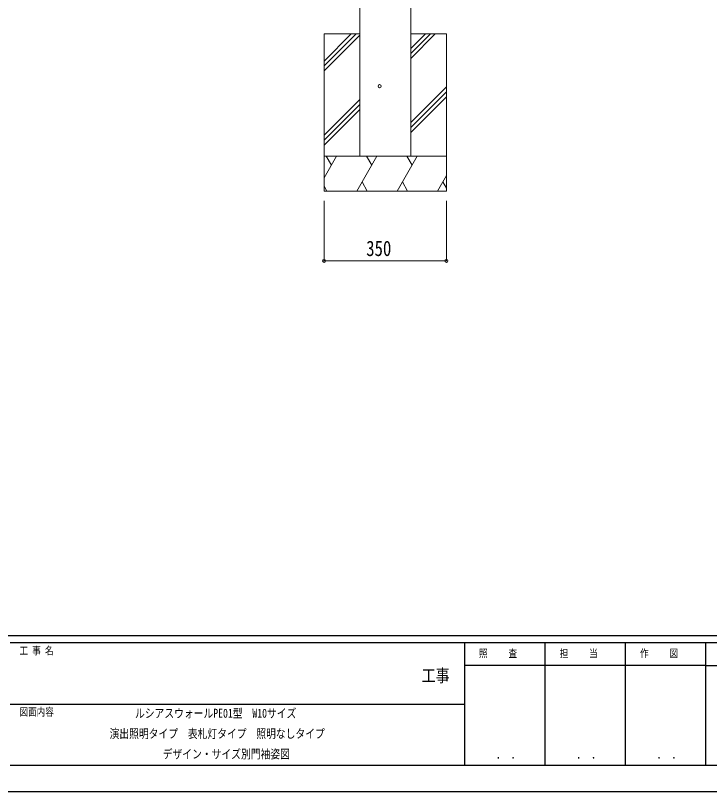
# Model space of a CAD drawing. Units: millimetres, scale not verified. Extents: x -4208 to 4205, y -2972 to 2970.
# Drawn here: x 10 to 1996, y -2970 to -750 of the extents above; entities that cross this region are included whole.
import ezdxf
from ezdxf.enums import TextEntityAlignment as Align

# ---------------------------------------------------------------- set-up
doc = ezdxf.new("R2010")
doc.units = ezdxf.units.MM
doc.header["$LTSCALE"] = 10
for name, color, linetype, lineweight in [('0-1_USER1', 92, 'Continuous', 18), ('0-3_YKK_A1', 120, 'Continuous', 18), ('0-4_YKK_D', 200, 'Continuous', 18), ('0-6_YSS_K', 92, 'Continuous', 18)]:
    doc.layers.add(name, color=color, linetype=linetype, lineweight=lineweight)
doc.layers.add('0-5_YKK_ZWAK', color=134, linetype='Continuous')
doc.styles.add('ＭＳ ゴシック', font='')
doc.styles.get('ＭＳ ゴシック').set_extended_font_data('MS Gothic')

msp = doc.modelspace()

# ---------------------------------------------------------------- linework, layer by layer
at = {"layer": '0-3_YKK_A1'}
msp.add_line((995.02, 854.88), (995.02, -1152.12), dxfattribs=at)
msp.add_lwpolyline([(1141.02, 854.88), (1141.02, -1152.12), (995.02, -1152.12)], dxfattribs=at)
msp.add_circle((1052.02, -952.12), 4.5, dxfattribs=at)
at = {"layer": '0-4_YKK_D'}
for p, q in [((893.02, -1280.12), (893.02, -1453.12)), ((1243.02, -1280.12), (1243.02, -1453.12)), ((1243.02, -1452.12), (893.02, -1452.12))]:
    msp.add_line(p, q, dxfattribs=at)
for centre in [(893.02, -1452.12), (1243.02, -1452.12)]:
    msp.add_circle(centre, 4.25, dxfattribs=at)
at = {"layer": '0-5_YKK_ZWAK'}
for p, q in [((3895.02, -2525), (-3904.98, -2525)), ((1295.02, -2545), (-4.98, -2545)), ((1525.02, -2545), (1525.02, -2895)), ((1755.02, -2545), (1755.02, -2895)), ((1985.02, -2545), (1985.02, -2895)), ((2185.02, -2545), (1985.02, -2545)), ((1985.02, -2610), (1295.02, -2610)), ((1985.02, -2610), (2185.02, -2610)), ((-4.98, -2720), (1295.02, -2720)), ((-4.98, -2895), (1295.02, -2895)), ((1295.02, -2895), (1985.02, -2895)), ((1985.02, -2895), (2185.02, -2895))]:
    msp.add_line(p, q, dxfattribs=at)
msp.add_lwpolyline([(-4205, -2970), (4205, -2970), (4205, 2970), (-4205, 2970)], close=True, dxfattribs=at)
msp.add_lwpolyline([(1985.02, -2545), (1295.02, -2545), (1295.02, -2895)], dxfattribs=at)
at = {"layer": '0-6_YSS_K'}
for p, q in [((893.02, -802.12), (893.02, -1252.12)), ((893.02, -802.12), (893.02, -1252.12)), ((995.02, -802.12), (893.02, -802.12)), ((893.02, -894.29), (985.19, -802.12)), ((893.02, -880.15), (971.05, -802.12)), ((893.02, -908.44), (995.02, -806.44)), ((1243.02, -802.12), (1141.02, -802.12)), ((1141.02, -872.57), (1211.46, -802.12)), ((1141.02, -858.43), (1197.32, -802.12)), ((1141.02, -844.28), (1183.18, -802.12)), ((1243.02, -802.12), (1243.02, -1252.12)), ((1141.02, -1056.42), (1243.02, -954.42)), ((1141.02, -1070.56), (1243.02, -968.56)), ((893.02, -1092.28), (995.02, -990.28)), ((1141.02, -1084.7), (1243.02, -982.7)), ((893.02, -1106.43), (995.02, -1004.43)), ((893.02, -1120.57), (995.02, -1018.57)), ((893.02, -1152.12), (1243.02, -1152.12)), ((1243.02, -1152.12), (893.02, -1152.12)), ((893.02, -1214.26), (928.89, -1152.12)), ((898.89, -1152.12), (913.89, -1178.1)), ((986.63, -1252.12), (1044.36, -1152.12)), ((1014.36, -1152.12), (1029.36, -1178.1)), ((1102.1, -1252.12), (1159.83, -1152.12)), ((1129.83, -1152.12), (1144.83, -1178.1)), ((1217.57, -1252.12), (1243.02, -1208.04)), ((901.16, -1252.12), (893.02, -1238.03)), ((1016.63, -1252.12), (1001.63, -1226.14)), ((1132.1, -1252.12), (1117.1, -1226.14)), ((1243.02, -1244.25), (1232.57, -1226.14)), ((893.02, -1252.12), (1243.02, -1252.12))]:
    msp.add_line(p, q, dxfattribs=at)

# ---------------------------------------------------------------- texts
at = {"layer": '0-1_USER1', "style": 'ＭＳ ゴシック', "width": 0.8}
for s, p in [('ルシアスウォールPE01型\u3000W10サイズ', (351.95, -2766.67)), ('演出照明タイプ\u3000表札灯タイプ\u3000照明なしタイプ', (279.15, -2825)), ('デザイン・サイズ別門袖姿図', (431.29, -2883.33))]:
    msp.add_text(s, height=25.66, dxfattribs=at).set_placement(p, align=Align.BOTTOM_LEFT)
at = {"layer": '0-4_YKK_D', "style": 'ＭＳ ゴシック', "width": 0.8}
msp.add_text('350', height=43.99, dxfattribs=at).set_placement((1013.62, -1451.32), align=Align.BOTTOM_LEFT)
at = {"layer": '0-5_YKK_ZWAK', "style": 'ＭＳ ゴシック', "width": 0.8}
for s, height, p in [('工 事 名', 21.99, (21.27, -2585)), ('照     査', 21.99, (1336.42, -2592.5)), ('担     当', 21.99, (1567.22, -2592.5)), ('作     図', 21.99, (1797.22, -2592.5)), ('工事', 36.66, (1172.33, -2667.46)), ('図面内容', 21.99, (21.27, -2760)), ('． ．', 25.92, (1385, -2884.35)), ('． ．', 25.92, (1615, -2884.35)), ('． ．', 25.92, (1845, -2884.35))]:
    msp.add_text(s, height=height, dxfattribs=at).set_placement(p, align=Align.BOTTOM_LEFT)

doc.saveas('drawing.dxf')
